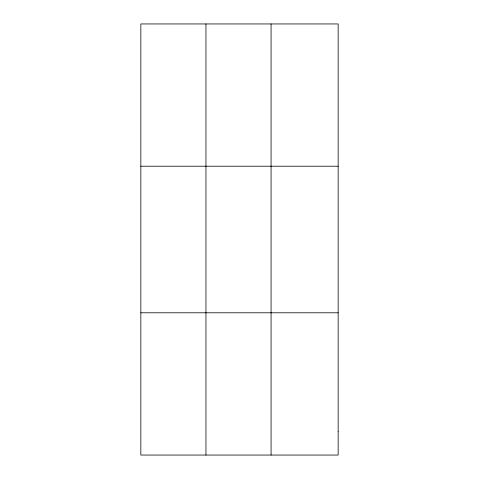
<?xml version="1.0" encoding="UTF-8"?>
<svg xmlns="http://www.w3.org/2000/svg" width="479" height="479" viewBox="0 0 479 479"><rect width="100%" height="100%" fill="white"/><g stroke="black" fill="none" stroke-linecap="round" stroke-linejoin="round"><path stroke-width="0.72" d="M205.958 23.95L205.958 455.05M271.072 23.95L271.072 455.05M140.844 166.213L338.156 166.213M140.844 312.787L338.156 312.787M338.156 431.339L338.156 455.05L140.844 455.05L140.844 23.95L338.156 23.95L338.156 431.339"/></g></svg>
